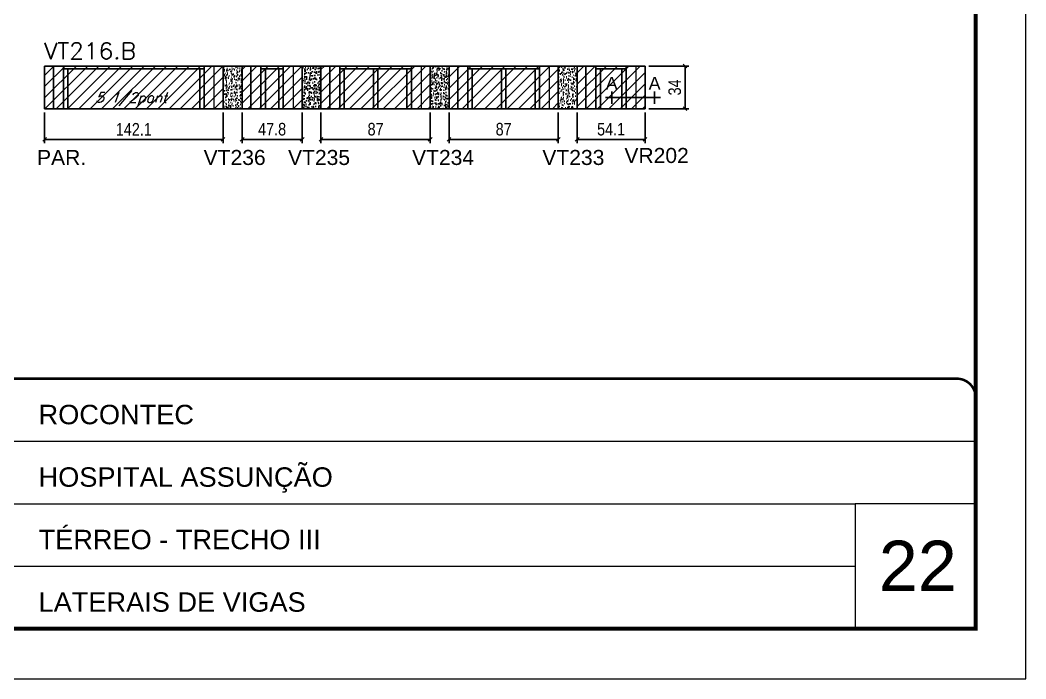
# Model space of a CAD drawing. Extents: x 137137 to 143418, y 10464 to 34486.
# Drawn here: x 139420 to 140221, y 27693 to 28218 of the extents above; entities that cross this region are included whole.
import ezdxf
from ezdxf.enums import TextEntityAlignment as Align

# ---------------------------------------------------------------- set-up
doc = ezdxf.new("R2010")
doc.units = 0
doc.linetypes.add('CONTINUO', pattern=[0])
doc.linetypes.add('DASHED', pattern=[0.75, 0.5, -0.25])
for name, color, linetype in [('5', 5, 'Continuous'), ('COTA', 241, 'Continuous'), ('detalhes', 4, 'Continuous'), ('Painéis', 200, 'Continuous'), ('SARR_2.2x7', 40, 'Continuous'), ('SARR_3.5x7', 81, 'Continuous'), ('texto', 7, 'Continuous')]:
    doc.layers.add(name, color=color, linetype=linetype)
for name, color, linetype, lineweight in [('CARIMBO', 255, 'Continuous', 9), ('Folhas', 255, 'Continuous', 9), ('Hachura', 251, 'Continuous', 9), ('Sarr 2.2x7', 40, 'Continuous', 9), ('SARRAFO DE PRESSAO', 251, 'DASHED', 9), ('Texto Seção', 7, 'Continuous', 15)]:
    doc.layers.add(name, color=color, linetype=linetype, lineweight=lineweight)
doc.styles.add('ARIAL', font='arial.ttf')
doc.styles.add('COTA TECNICA', font='techl___.ttf', dxfattribs={"height": 10})
doc.styles.add('REGUA-120', font='ROMANS.shx', dxfattribs={"height": 15})
doc.styles.add('Romans', font='romans.shx')
doc.styles.get("Standard").update_dxf_attribs({"font": 'arial.ttf'})
doc.dimstyles.new('PAINEL', dxfattribs={"dimtxt": 10, "dimasz": 3, "dimexe": 3, "dimexo": 3, "dimgap": 3, "dimtad": 1, "dimdec": 1, "dimzin": 12, "dimdsep": 46, "dimtxsty": 'COTA TECNICA', "dimblk1": 'OBLIQUE', "dimblk2": 'OBLIQUE', "dimsah": 1, "dimcen": 0.9, "dimclrd": 4, "dimclre": 4, "dimclrt": 240, "dimadec": 1, "dimazin": 3, "dimtfac": 1, "dimtdec": 1, "dimtmove": 0, "dimatfit": 3, "dimfxl": 1, "dimtolj": 1, "dimtzin": 12, "dimarcsym": 0})
pattern_1 = [(50, (-1769.369, -199.3288), (5.46554007, -0.47817257), [0.5715, -6.2865]), (355, (-1769.369, -199.329), (-1.05730264, 5.73170536), [0.4572, -5.02921753]), (100.4514447, (-1768.9135, -199.3686), (4.40823741, 5.25353256), [0.48570026, -5.34270734]), (46.1842, (-1769.369, -197.805), (8.13237123, -1.26126984), [0.85725, -9.42975]), (96.6355576, (-1768.691, -197.91), (7.122124, 7.42278374), [0.7285507, -8.01406824]), (351.184151, (-1769.369, -197.805), (7.122124, 7.42278374), [0.685799, -7.54379196]), (21, (-1768.607, -198.1858), (4.54843174, -3.06795595), [0.5715, -6.2865]), (326, (-1768.607, -198.186), (1.85406085, 5.52563898), [0.4572, -5.0292]), (71.451445, (-1768.228, -198.4414), (6.40249258, 2.45768307), [0.48570026, -5.34269813]), (37.5, (-1769.369, -199.3288), (0.092658098, 2.536651166), [0, -4.96824, 0, -5.1054, 0, -5.04825]), (7.5, (-1769.369, -199.3288), (2.004589875, 3.005417245), [0, -2.91084, 0, -4.85394, 0, -1.92405]), (327.5, (-1771.0682, -199.3288), (4.067717855, -0.17186232), [0, -1.905, 0, -5.9436, 0, -7.8867]), (317.5, (-1771.8302, -199.3288), (4.44387544, 0.76279473), [0, -2.4765, 0, -3.94716, 0, -5.6007])]
pattern_2 = [(45, (-3170, 0), (-4.49012806, 4.49012806), [])]

# ---------------------------------------------------------------- blocks, each defined once
blk = doc.blocks.new('9999999999')
at = {"color": 30, "linetype": 'CONTINUO'}
for p, q in [((98564.56, 34379.64), (99583.98, 34379.64)), ((98564.56, 34329.83), (99487.98, 34329.83)), ((99583.98, 34329.83), (99487.98, 34329.83)), ((99487.98, 34329.83), (99487.98, 34230.21)), ((98564.56, 34280.02), (99487.98, 34280.02))]:
    blk.add_line(p, q, dxfattribs=at)
at = {"color": 30, "linetype": 'CONTINUO', "const_width": 2}
blk.add_lwpolyline([(99583.98, 34230.21), (99583.98, 34414.45, 0.414214), (99568.98, 34429.45), (98228.98, 34429.45, 0.414214), (98213.98, 34414.45), (98213.98, 34245.21, 0.414214), (98228.98, 34230.21), (99583.98, 34230.21)], format="xyb", dxfattribs=at)
at = {"layer": 'Folhas'}
blk.add_lwpolyline([(98138.98, 34190.21), (99623.98, 34190.21), (99623.98, 35240.21), (98138.98, 35240.21)], close=True, dxfattribs=at)
at = {"layer": 'Folhas', "color": 30, "const_width": 3}
blk.add_lwpolyline([(98213.98, 34230.21), (99583.98, 34230.21), (99583.98, 35200.21), (98213.98, 35200.21)], close=True, dxfattribs=at)
at = {"color": 7, "linetype": 'Continuous', "ltscale": 5, "style": 'ARIAL'}
for s, height, p in [('ROCONTEC', 15.483, (98837.68, 34393.13)), ('HOSPITAL ASSUNÇÃO', 15.4829, (98837.68, 34343.32)), ('TÉRREO - TRECHO III', 15.4829, (98837.68, 34293.51)), ('LATERAIS DE VIGAS', 15.4829, (98837.68, 34243.7))]:
    blk.add_text(s, height=height, dxfattribs=at).set_placement(p)
blk = doc.blocks.new('_Oblique')
at = {"color": 0, "linetype": 'ByBlock', "lineweight": -2}
blk.add_line((-0.5, -0.5), (0.5, 0.5), dxfattribs=at)
blk = doc.blocks.new('*D5940')
at = {"layer": 'COTA', "color": 4, "linetype": 'ByBlock', "lineweight": -2, "transparency": 16777216}
for p, q in [((139920.49, 28181.25), (139952.36, 28181.25)), ((139949.36, 28181.25), (139949.36, 28147.25)), ((139920.49, 28147.25), (139952.36, 28147.25))]:
    blk.add_line(p, q, dxfattribs=at)
at = {"layer": 'Defpoints', "color": 0, "linetype": 'ByBlock', "transparency": 16777216}
for p in [(139917.49, 28181.25), (139917.49, 28147.25), (139949.36, 28147.25)]:
    blk.add_point(p, dxfattribs=at)
at = {"layer": 'COTA', "color": 4, "linetype": 'ByBlock', "lineweight": -2, "transparency": 16777216, "xscale": 3, "yscale": 3, "zscale": 3}
for p, rotation in [((139949.36, 28181.25), 90), ((139949.36, 28147.25), 270)]:
    blk.add_blockref('_Oblique', p, dxfattribs=dict(at, rotation=rotation))
at = {"layer": 'COTA', "color": 240, "linetype": 'ByBlock', "transparency": 16777216, "insert": (139941.14, 28164.25), "char_height": 10, "attachment_point": 5, "rotation": 90, "style": 'COTA TECNICA'}
blk.add_mtext('\\A1;34', dxfattribs=at)
blk = doc.blocks.new('*D5941')
at = {"layer": 'COTA', "color": 4, "linetype": 'ByBlock', "lineweight": -2, "transparency": 16777216}
for p, q in [((139439.29, 28144.25), (139439.29, 28119.82)), ((139581.39, 28144.25), (139581.39, 28119.82)), ((139581.39, 28122.82), (139439.29, 28122.82))]:
    blk.add_line(p, q, dxfattribs=at)
at = {"layer": 'Defpoints', "color": 0, "linetype": 'ByBlock', "transparency": 16777216}
for p in [(139439.29, 28147.25), (139581.39, 28147.25), (139439.29, 28122.82)]:
    blk.add_point(p, dxfattribs=at)
at = {"layer": 'COTA', "color": 4, "linetype": 'ByBlock', "lineweight": -2, "transparency": 16777216, "xscale": 3, "yscale": 3, "zscale": 3, "rotation": 180}
blk.add_blockref('_Oblique', (139439.29, 28122.82), dxfattribs=at)
at = {"layer": 'COTA', "color": 4, "linetype": 'ByBlock', "lineweight": -2, "transparency": 16777216, "xscale": 3, "yscale": 3, "zscale": 3}
blk.add_blockref('_Oblique', (139581.39, 28122.82), dxfattribs=at)
at = {"layer": 'COTA', "color": 240, "linetype": 'ByBlock', "transparency": 16777216, "insert": (139510.34, 28130.89), "char_height": 10, "attachment_point": 5, "style": 'COTA TECNICA'}
blk.add_mtext('\\A1;142.1', dxfattribs=at)
blk = doc.blocks.new('*D5942')
at = {"layer": 'COTA', "color": 4, "linetype": 'ByBlock', "lineweight": -2, "transparency": 16777216}
for p, q in [((139596.59, 28144.25), (139596.59, 28119.82)), ((139644.39, 28144.25), (139644.39, 28119.82)), ((139644.39, 28122.82), (139596.59, 28122.82))]:
    blk.add_line(p, q, dxfattribs=at)
at = {"layer": 'Defpoints', "color": 0, "linetype": 'ByBlock', "transparency": 16777216}
for p in [(139596.59, 28147.25), (139644.39, 28147.25), (139596.59, 28122.82)]:
    blk.add_point(p, dxfattribs=at)
at = {"layer": 'COTA', "color": 4, "linetype": 'ByBlock', "lineweight": -2, "transparency": 16777216, "xscale": 3, "yscale": 3, "zscale": 3, "rotation": 180}
blk.add_blockref('_Oblique', (139596.59, 28122.82), dxfattribs=at)
at = {"layer": 'COTA', "color": 4, "linetype": 'ByBlock', "lineweight": -2, "transparency": 16777216, "xscale": 3, "yscale": 3, "zscale": 3}
blk.add_blockref('_Oblique', (139644.39, 28122.82), dxfattribs=at)
at = {"layer": 'COTA', "color": 240, "linetype": 'ByBlock', "transparency": 16777216, "insert": (139620.49, 28130.91), "char_height": 10, "attachment_point": 5, "style": 'COTA TECNICA'}
blk.add_mtext('\\A1;47.8', dxfattribs=at)
blk = doc.blocks.new('*D5943')
at = {"layer": 'COTA', "color": 4, "linetype": 'ByBlock', "lineweight": -2, "transparency": 16777216}
for p, q in [((139659.39, 28144.25), (139659.39, 28119.82)), ((139746.39, 28144.25), (139746.39, 28119.82)), ((139746.39, 28122.82), (139659.39, 28122.82))]:
    blk.add_line(p, q, dxfattribs=at)
at = {"layer": 'Defpoints', "color": 0, "linetype": 'ByBlock', "transparency": 16777216}
for p in [(139659.39, 28147.25), (139746.39, 28147.25), (139659.39, 28122.82)]:
    blk.add_point(p, dxfattribs=at)
at = {"layer": 'COTA', "color": 4, "linetype": 'ByBlock', "lineweight": -2, "transparency": 16777216, "xscale": 3, "yscale": 3, "zscale": 3, "rotation": 180}
blk.add_blockref('_Oblique', (139659.39, 28122.82), dxfattribs=at)
at = {"layer": 'COTA', "color": 4, "linetype": 'ByBlock', "lineweight": -2, "transparency": 16777216, "xscale": 3, "yscale": 3, "zscale": 3}
blk.add_blockref('_Oblique', (139746.39, 28122.82), dxfattribs=at)
at = {"layer": 'COTA', "color": 240, "linetype": 'ByBlock', "transparency": 16777216, "insert": (139702.89, 28130.91), "char_height": 10, "attachment_point": 5, "style": 'COTA TECNICA'}
blk.add_mtext('\\A1;87', dxfattribs=at)
blk = doc.blocks.new('*D5944')
at = {"layer": 'COTA', "color": 4, "linetype": 'ByBlock', "lineweight": -2, "transparency": 16777216}
for p, q in [((139761.39, 28144.25), (139761.39, 28119.82)), ((139848.39, 28144.25), (139848.39, 28119.82)), ((139848.39, 28122.82), (139761.39, 28122.82))]:
    blk.add_line(p, q, dxfattribs=at)
at = {"layer": 'Defpoints', "color": 0, "linetype": 'ByBlock', "transparency": 16777216}
for p in [(139761.39, 28147.25), (139848.39, 28147.25), (139761.39, 28122.82)]:
    blk.add_point(p, dxfattribs=at)
at = {"layer": 'COTA', "color": 4, "linetype": 'ByBlock', "lineweight": -2, "transparency": 16777216, "xscale": 3, "yscale": 3, "zscale": 3, "rotation": 180}
blk.add_blockref('_Oblique', (139761.39, 28122.82), dxfattribs=at)
at = {"layer": 'COTA', "color": 4, "linetype": 'ByBlock', "lineweight": -2, "transparency": 16777216, "xscale": 3, "yscale": 3, "zscale": 3}
blk.add_blockref('_Oblique', (139848.39, 28122.82), dxfattribs=at)
at = {"layer": 'COTA', "color": 240, "linetype": 'ByBlock', "transparency": 16777216, "insert": (139804.89, 28130.91), "char_height": 10, "attachment_point": 5, "style": 'COTA TECNICA'}
blk.add_mtext('\\A1;87', dxfattribs=at)
blk = doc.blocks.new('*D5945')
at = {"layer": 'COTA', "color": 4, "linetype": 'ByBlock', "lineweight": -2, "transparency": 16777216}
for p, q in [((139863.39, 28144.25), (139863.39, 28119.82)), ((139917.49, 28144.25), (139917.49, 28119.82)), ((139917.49, 28122.82), (139863.39, 28122.82))]:
    blk.add_line(p, q, dxfattribs=at)
at = {"layer": 'Defpoints', "color": 0, "linetype": 'ByBlock', "transparency": 16777216}
for p in [(139863.39, 28147.25), (139917.49, 28147.25), (139863.39, 28122.82)]:
    blk.add_point(p, dxfattribs=at)
at = {"layer": 'COTA', "color": 4, "linetype": 'ByBlock', "lineweight": -2, "transparency": 16777216, "xscale": 3, "yscale": 3, "zscale": 3, "rotation": 180}
blk.add_blockref('_Oblique', (139863.39, 28122.82), dxfattribs=at)
at = {"layer": 'COTA', "color": 4, "linetype": 'ByBlock', "lineweight": -2, "transparency": 16777216, "xscale": 3, "yscale": 3, "zscale": 3}
blk.add_blockref('_Oblique', (139917.49, 28122.82), dxfattribs=at)
at = {"layer": 'COTA', "color": 240, "linetype": 'ByBlock', "transparency": 16777216, "insert": (139890.44, 28130.93), "char_height": 10, "attachment_point": 5, "style": 'COTA TECNICA'}
blk.add_mtext('\\A1;54.1', dxfattribs=at)

msp = doc.modelspace()

# ---------------------------------------------------------------- hatches: boundary and pattern name
at = {"layer": 'COTA', "linetype": 'ByBlock'}
h = msp.add_hatch(dxfattribs=at)
h.set_pattern_fill('AR-CONC', color=256, scale=0.03)
h.set_pattern_definition([(50, (-1769.569, -199.3288), (5.46554007, -0.47817257), [0.5715, -6.2865]), (355, (-1769.569, -199.329), (-1.05730264, 5.73170536), [0.4572, -5.02921753]), (100.4514447, (-1769.1135, -199.3686), (4.40823741, 5.25353256), [0.48570026, -5.34270734]), (46.1842, (-1769.569, -197.805), (8.13237123, -1.26126984), [0.85725, -9.42975]), (96.6355576, (-1768.891, -197.91), (7.122124, 7.42278374), [0.7285507, -8.01406824]), (351.184151, (-1769.569, -197.805), (7.122124, 7.42278374), [0.685799, -7.54379196]), (21, (-1768.807, -198.1858), (4.54843174, -3.06795595), [0.5715, -6.2865]), (326, (-1768.807, -198.186), (1.85406085, 5.52563898), [0.4572, -5.0292]), (71.451445, (-1768.428, -198.4414), (6.40249258, 2.45768307), [0.48570026, -5.34269813]), (37.5, (-1769.569, -199.3288), (0.092658098, 2.536651166), [0, -4.96824, 0, -5.1054, 0, -5.04825]), (7.5, (-1769.569, -199.3288), (2.004589875, 3.005417245), [0, -2.91084, 0, -4.85394, 0, -1.92405]), (327.5, (-1771.2682, -199.3288), (4.067717855, -0.17186232), [0, -1.905, 0, -5.9436, 0, -7.8867]), (317.5, (-1772.0302, -199.3288), (4.44387544, 0.76279473), [0, -2.4765, 0, -3.94716, 0, -5.6007])])
h.paths.add_polyline_path([(139581.39, 28147.25), (139596.59, 28147.25), (139596.59, 28181.25), (139581.39, 28181.25)])
h = msp.add_hatch(dxfattribs=at)
h.set_pattern_fill('AR-CONC', color=256, scale=0.03)
h.set_pattern_definition(pattern_1)
h.paths.add_polyline_path([(139659.39, 28181.25), (139644.39, 28181.25), (139644.39, 28147.25), (139659.39, 28147.25)])
h = msp.add_hatch(dxfattribs=at)
h.set_pattern_fill('AR-CONC', color=256, scale=0.03)
h.set_pattern_definition(pattern_1)
h.paths.add_polyline_path([(139746.39, 28147.25), (139761.39, 28147.25), (139761.39, 28181.25), (139746.39, 28181.25)])
h = msp.add_hatch(dxfattribs=at)
h.set_pattern_fill('AR-CONC', color=256, scale=0.03)
h.set_pattern_definition(pattern_1)
h.paths.add_polyline_path([(139848.39, 28147.25), (139863.39, 28147.25), (139863.39, 28181.25), (139848.39, 28181.25)])
at = {"layer": 'Hachura'}
h = msp.add_hatch(dxfattribs=at)
h.set_pattern_fill('ANSI31', color=256, scale=2)
h.set_pattern_definition(pattern_2)
h.paths.add_polyline_path([(139581.39, 28147.25), (139581.39, 28181.25), (139439.29, 28181.25), (139439.29, 28147.25)])
h = msp.add_hatch(dxfattribs=at)
h.set_pattern_fill('ANSI31', color=256, scale=2)
h.set_pattern_definition(pattern_2)
h.paths.add_polyline_path([(139596.59, 28147.25), (139644.39, 28147.25), (139644.39, 28181.25), (139596.59, 28181.25)])
h = msp.add_hatch(dxfattribs=at)
h.set_pattern_fill('ANSI31', color=256, scale=2)
h.set_pattern_definition(pattern_2)
h.paths.add_polyline_path([(139746.39, 28147.25), (139746.39, 28181.25), (139659.39, 28181.25), (139659.39, 28147.25)])
h = msp.add_hatch(dxfattribs=at)
h.set_pattern_fill('ANSI31', color=256, scale=2)
h.set_pattern_definition(pattern_2)
h.paths.add_polyline_path([(139761.39, 28181.25), (139761.39, 28147.25), (139848.39, 28147.25), (139848.39, 28181.25)])
h = msp.add_hatch(dxfattribs=at)
h.set_pattern_fill('ANSI31', color=256, scale=2)
h.set_pattern_definition(pattern_2)
h.paths.add_polyline_path([(139863.39, 28147.25), (139917.49, 28147.25), (139917.49, 28181.25), (139863.39, 28181.25)])

# ---------------------------------------------------------------- linework, layer by layer
at = {"layer": 'COTA', "linetype": 'ByBlock'}
for p, q in [((139596.59, 28181.25), (139581.39, 28181.25)), ((139659.39, 28181.25), (139644.39, 28181.25)), ((139761.39, 28181.25), (139746.39, 28181.25)), ((139863.39, 28181.25), (139848.39, 28181.25)), ((139596.59, 28147.25), (139581.39, 28147.25)), ((139659.39, 28147.25), (139644.39, 28147.25)), ((139761.39, 28147.25), (139746.39, 28147.25)), ((139863.39, 28147.25), (139848.39, 28147.25))]:
    msp.add_line(p, q, dxfattribs=at)
at = {"layer": 'detalhes'}
for p, q in [((139929.92, 28156.13), (139886.08, 28156.13)), ((139891.08, 28161.13), (139891.08, 28151.13)), ((139924.92, 28161.13), (139924.92, 28151.13))]:
    msp.add_line(p, q, dxfattribs=at)
at = {"layer": 'Painéis', "linetype": 'ByBlock'}
for p, q in [((139439.29, 28147.25), (139439.29, 28181.25)), ((139439.29, 28181.25), (139581.39, 28181.25)), ((139581.39, 28181.25), (139581.39, 28147.25)), ((139596.59, 28147.25), (139596.59, 28181.25)), ((139596.59, 28181.25), (139644.39, 28181.25)), ((139644.39, 28181.25), (139644.39, 28147.25)), ((139659.39, 28147.25), (139659.39, 28181.25)), ((139659.39, 28181.25), (139746.39, 28181.25)), ((139746.39, 28181.25), (139746.39, 28147.25)), ((139761.39, 28147.25), (139761.39, 28181.25)), ((139761.39, 28181.25), (139848.39, 28181.25)), ((139848.39, 28181.25), (139848.39, 28147.25)), ((139863.39, 28147.25), (139863.39, 28181.25)), ((139863.39, 28181.25), (139917.49, 28181.25)), ((139917.49, 28181.25), (139917.49, 28147.25)), ((139581.39, 28147.25), (139439.29, 28147.25)), ((139644.39, 28147.25), (139596.59, 28147.25)), ((139746.39, 28147.25), (139659.39, 28147.25)), ((139848.39, 28147.25), (139761.39, 28147.25)), ((139917.49, 28147.25), (139863.39, 28147.25))]:
    msp.add_line(p, q, dxfattribs=at)
at = {"layer": 'Sarr 2.2x7'}
for p, q in [((139574.39, 28147.25), (139574.39, 28181.25)), ((139637.39, 28147.25), (139637.39, 28181.25)), ((139739.39, 28147.25), (139739.39, 28181.25)), ((139841.39, 28147.25), (139841.39, 28181.25)), ((139910.49, 28147.25), (139910.49, 28181.25))]:
    msp.add_line(p, q, dxfattribs=at)
at = {"layer": 'SARR_2.2x7', "linetype": 'Continuous'}
for p, q in [((139446.29, 28147.25), (139446.29, 28181.25)), ((139603.59, 28147.25), (139603.59, 28181.25)), ((139666.39, 28147.25), (139666.39, 28181.25)), ((139768.39, 28147.25), (139768.39, 28181.25)), ((139870.39, 28147.25), (139870.39, 28181.25)), ((139454.29, 28179.05), (139566.39, 28179.05)), ((139611.59, 28179.05), (139629.39, 28179.05)), ((139674.39, 28179.05), (139731.39, 28179.05)), ((139776.39, 28179.05), (139833.39, 28179.05)), ((139878.39, 28179.05), (139902.49, 28179.05))]:
    msp.add_line(p, q, dxfattribs=at)
at = {"layer": 'SARR_3.5x7'}
for p, q in [((139454.29, 28181.25), (139454.29, 28147.25)), ((139566.39, 28181.25), (139566.39, 28147.25)), ((139611.59, 28181.25), (139611.59, 28147.25)), ((139629.39, 28181.25), (139629.39, 28147.25)), ((139674.39, 28181.25), (139674.39, 28147.25)), ((139731.39, 28181.25), (139731.39, 28147.25)), ((139776.39, 28181.25), (139776.39, 28147.25)), ((139833.39, 28181.25), (139833.39, 28147.25)), ((139878.39, 28181.25), (139878.39, 28147.25)), ((139902.49, 28181.25), (139902.49, 28147.25)), ((139457.79, 28179.05), (139457.79, 28147.25)), ((139562.89, 28179.05), (139562.89, 28147.25)), ((139615.09, 28179.05), (139615.09, 28147.25)), ((139625.89, 28179.05), (139625.89, 28147.25)), ((139677.89, 28179.05), (139677.89, 28147.25)), ((139701.14, 28179.05), (139701.14, 28147.25)), ((139704.64, 28179.05), (139704.64, 28147.25)), ((139727.89, 28179.05), (139727.89, 28147.25)), ((139779.89, 28179.05), (139779.89, 28147.25)), ((139803.14, 28179.05), (139803.14, 28147.25)), ((139806.64, 28179.05), (139806.64, 28147.25)), ((139829.89, 28179.05), (139829.89, 28147.25)), ((139881.89, 28179.05), (139881.89, 28147.25)), ((139898.99, 28179.05), (139898.99, 28147.25))]:
    msp.add_line(p, q, dxfattribs=at)

# ---------------------------------------------------------------- block references
at = {"layer": 'SARRAFO DE PRESSAO', "color": 6, "linetype": 'ByBlock'}
msp.add_blockref('9999999999', (40596.81, -6497.3), dxfattribs=at)

# ---------------------------------------------------------------- texts
at = {"layer": '5', "linetype": 'Continuous'}
for s, p in [('VR202', (139901.05, 28104.02)), ('PAR.', (139433.26, 28102.44)), ('VT236', (139565.94, 28102.44)), ('VT235', (139633.17, 28102.44)), ('VT234', (139731.94, 28102.44)), ('VT233', (139835.7, 28102.44))]:
    msp.add_text(s, height=12, rotation=359.99996, dxfattribs=at).set_placement(p)
at = {"layer": 'CARIMBO', "style": 'ARIAL'}
msp.add_text('22', height=40, dxfattribs=at).set_placement((140103.65, 27763.04))
at = {"layer": 'detalhes', "color": 0, "linetype": 'Continuous', "style": 'ARIAL'}
for p in [(139890.89, 28167.54), (139925.12, 28167.54)]:
    msp.add_text('A', height=10.22, dxfattribs=at).set_placement(p, align=Align.MIDDLE_CENTER)
at = {"layer": 'texto', "color": 2, "insert": (139508.1, 28154.84), "char_height": 8, "attachment_point": 5, "style": 'Romans'}
msp.add_mtext('{\\Q19;\\C256;5 1/2pont}', dxfattribs=at)
at = {"layer": 'Texto Seção', "style": 'REGUA-120', "width": 1.05}
msp.add_text('VT216.B', height=13, dxfattribs=at).set_placement((139438.99, 28186.9))

# ---------------------------------------------------------------- dimensions: what is measured, and where the dimension line sits
at = {"layer": 'COTA', "linetype": 'ByBlock'}
for base, p1, p2, angle, picture, middle in [((139949.36, 28147.25), (139917.49, 28181.25), (139917.49, 28147.25), 90, '*D5940', (139941.14, 28164.25)), ((139439.29, 28122.82), (139581.39, 28147.25), (139439.29, 28147.25), 180, '*D5941', (139510.34, 28130.89)), ((139596.59, 28122.82), (139644.39, 28147.25), (139596.59, 28147.25), 180, '*D5942', (139620.49, 28130.91)), ((139659.39, 28122.82), (139746.39, 28147.25), (139659.39, 28147.25), 180, '*D5943', (139702.89, 28130.91)), ((139761.39, 28122.82), (139848.39, 28147.25), (139761.39, 28147.25), 180, '*D5944', (139804.89, 28130.91)), ((139863.39, 28122.82), (139917.49, 28147.25), (139863.39, 28147.25), 180, '*D5945', (139890.44, 28130.93))]:
    dim = msp.add_linear_dim(base=base, p1=p1, p2=p2, angle=angle, dimstyle='PAINEL', dxfattribs=at)
    dim.commit()
    dim.dimension.update_dxf_attribs({"geometry": picture, "text_midpoint": middle})

doc.saveas('drawing.dxf')
